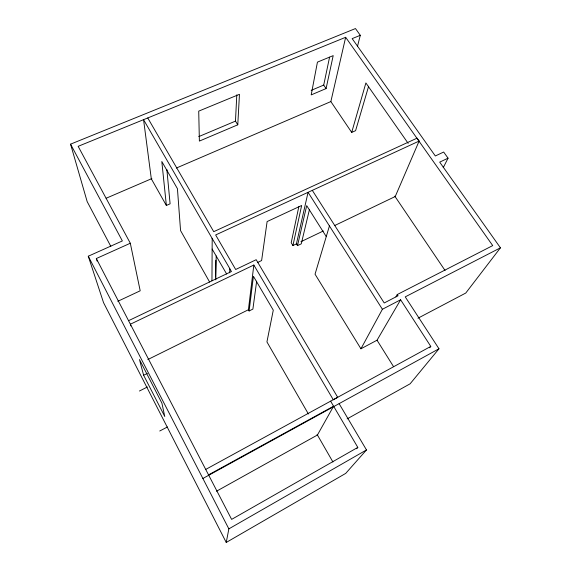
<?xml version="1.0" encoding="UTF-8"?>
<svg xmlns="http://www.w3.org/2000/svg" width="571" height="571" viewBox="0 0 571 571"><rect width="100%" height="100%" fill="white"/><g stroke="black" fill="none" stroke-linecap="round" stroke-linejoin="round"><path stroke-width="0.86" d="M211.955 280.818L212.191 238.507L143.564 119.682L151.315 178.823L166.368 205.467L170.101 203.818L166.853 169.437M215.553 277.071L215.817 260.248M215.809 279.854L216.209 255.944M237.772 124.806L239.463 94.315L198.722 111.131L199.379 141.087L237.772 124.806L235.473 121.116L236.801 94.836M229.642 272.817L229.87 268.705L212.055 238.271M256.657 281.225L252.896 309.089L249.12 310.967L248.414 309.739L253.831 265.03L130.381 324.214L130.83 325.905M249.12 310.967L253.417 276.285L273.281 310.16L266.935 341.922L308.404 413.996M339.11 403.647L366.482 449.941L345.712 473.395L226.237 542.45L228.857 528.867L88.277 256.215L122.351 240.941L70.561 144.156L355.476 28.55L360.294 35.302L357.46 46.444M326.084 88.576L333.193 55.623L317.433 62.132L311.195 94.893L326.084 88.576L323.714 85.079L329.567 57.2M298.819 206.716L291.21 242.725L292.937 245.544L296.934 243.631M292.937 245.544L301.652 205.489L267.114 221.562L261.618 260.554L257.592 262.482M309.411 209.678L301.267 243.846L297.505 245.651L306.698 205.631L326.269 236.615M368.63 86.25L355.59 130.673L351.7 132.408L330.859 101.574L345.655 37.293L78.148 146.333L130.309 243.246L140.195 290.796L117.783 301.31M351.7 132.408L365.883 82.945L408.179 143.371M329.438 225.923L315.042 274.194L360.936 348.788L377.038 340.216L400.621 299.775L430.791 346.411L429.706 347.796M147.768 117.969L213.732 231.676L417.073 138.153L419.128 141.066L395.246 196.517L334.499 225.631M443.239 167.667L448.057 158.174L443.674 152.036L435.323 155.962L352.157 38.628L360.294 35.302M360.936 348.788L382.399 309.268L400.621 299.775M395.931 296.87L397.238 294.55L492.716 245.594L345.655 37.293M448.057 158.174L439.699 162.135L500.439 247.814L465.765 293.044L417.958 318.211M500.439 247.814L405.239 296.87L438.978 348.781L410.121 383.805L347.139 418.878M356.697 448.756L357.817 447.4L330.616 401.163M228.857 528.867L366.482 449.941M357.817 447.4L231.633 519.389L96.321 258.542L130.309 243.246M216.509 491.217L317.433 435.016L333.585 406.209L208.543 474.872M202.876 478.477L438.978 348.781M205.717 469.426L430.791 346.411M159.737 431.005L167.439 426.98M139.431 391.014L147.382 386.995M143.621 375.247L139.474 359.544L161.893 403.112L164.776 416.495L143.621 375.247L147.318 373.398M147.818 359.559L248.414 309.739M300.931 241.711L323.307 230.991M229.685 268.784L231.483 271.503L128.554 320.681M419.128 141.066L215.645 234.966L235.68 269.498L256.193 259.698L337.718 397.352L333.293 399.771L253.831 265.03M106.113 198.265L151.879 178.58M176.396 168.031L330.859 101.574M198.751 136.619L235.473 121.116M311.188 90.368L323.714 85.079M394.797 196.153L445.045 270.468M397.238 294.55L398.044 295.792L384.219 302.973L312.316 190.371M382.399 309.268L308.062 192.327L296.42 243.896L297.505 245.651M377.038 340.216L393.54 366.632M212.134 249.056L226.673 274.03M317.083 434.403L332.922 461.989M209.636 282.06L180.557 230.591L177.438 188.694L161.807 161.5L166.368 205.467M110.817 246.372L87.17 201.613L70.561 144.156M226.237 542.45L103.537 302.637L88.277 256.215M96.321 258.542L97.099 261.061"/></g></svg>
